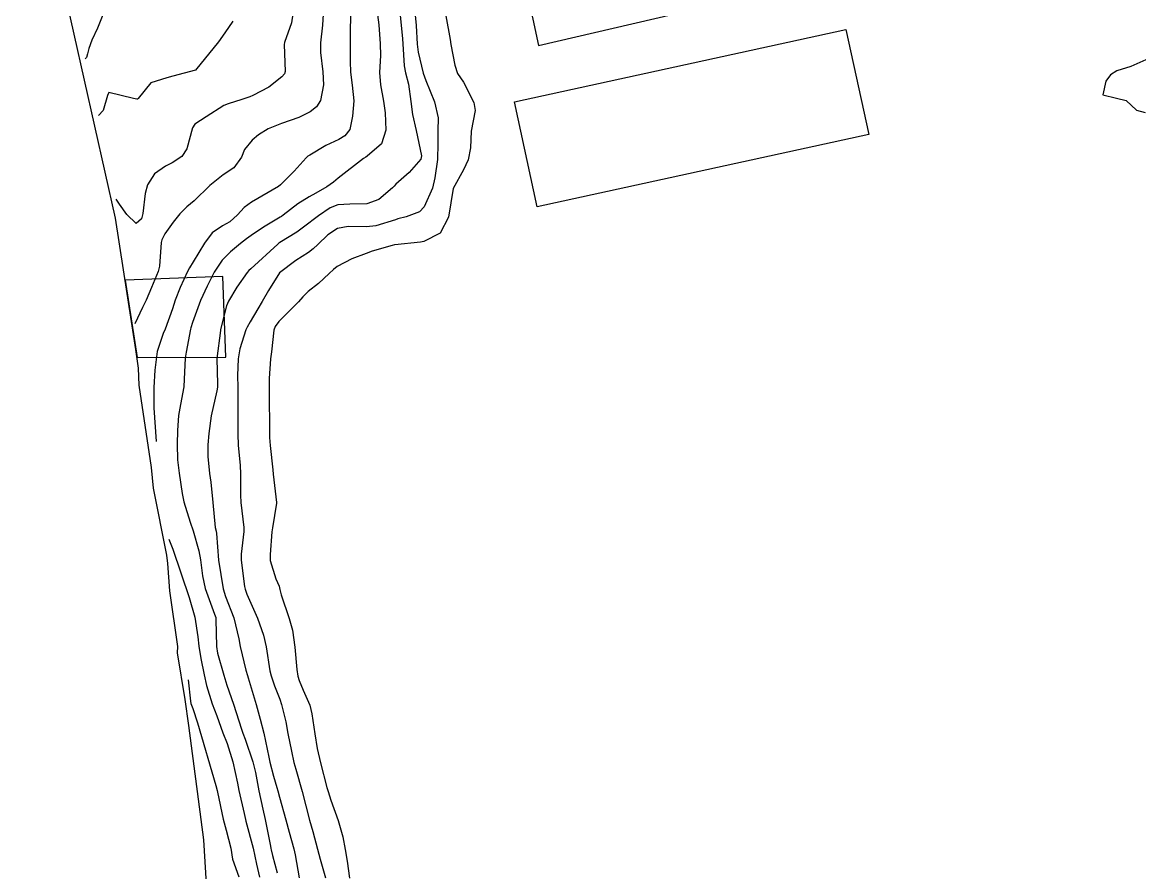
# Model space of a CAD drawing. Header units: metres. Extents: x 298520 to 308411, y 7433745 to 7450750.
# Drawn here: x 304662.5 to 304740.1, y 7438979.2 to 7439038.2 of the extents above; entities that cross this region are included whole.
import ezdxf

# ---------------------------------------------------------------- set-up
doc = ezdxf.new("R2010")
doc.units = ezdxf.units.M
doc.header["$LTSCALE"] = 10
for name, color, linetype in [('Area', 45, 'Continuous'), ('Area Verde e Lazer', 94, 'Continuous'), ('Curvas de Nivel 1m', 11, 'Continuous'), ('Curvas de Nivel 5m', 15, 'Continuous'), ('Edificações', 30, 'Continuous')]:
    doc.layers.add(name, color=color, linetype=linetype)

msp = doc.modelspace()

# ---------------------------------------------------------------- linework, layer by layer
at = {"layer": 'Area'}
msp.add_polyline3d([(304675.82, 7438969.966, 731.764), (304675.131, 7438981.46, 719.364), (304674.092, 7438989.395, 718.843), (304673.829, 7438991.192, 718.313), (304673.31, 7438994.45, 718.516), (304673.323, 7438994.883, 734.226), (304672.774, 7438998.744, 736.284), (304672.626, 7439000.64, 736.502), (304672.569, 7439001.216, 718.362), (304671.642, 7439005.888, 726.343), (304671.507, 7439007.324, 728.434), (304670.636, 7439013.043, 730.784), (304670.595, 7439014.22, 725.304), (304670.415, 7439015.511, 724.473), (304669.008, 7439024.644, 731.073), (304662.526, 7439053.414, 724.512)], dxfattribs=at)
at = {"layer": 'Area Verde e Lazer'}
msp.add_lwpolyline([(304698.388, 7439036.647), (304735.586, 7439045.295), (304727.122, 7439080.351), (304725.51, 7439080.11), (304716.543, 7439117.765), (304682.658, 7439109.732)], close=True, dxfattribs=at)
at = {"layer": 'Curvas de Nivel 1m', "flags": 128}
for points, elevation in [([(304668.216, 7439038.994), (304667.739, 7439037.85), (304667.363, 7439037.002), (304667.152, 7439036.429), (304667.049, 7439036.049), (304666.973, 7439035.795), (304666.893, 7439035.71)], 724), ([(304677.148, 7439038.334), (304676.589, 7439037.516), (304676.144, 7439036.897), (304674.563, 7439034.92), (304672.989, 7439034.503), (304672.555, 7439034.392), (304671.456, 7439034.044), (304670.583, 7439032.959), (304670.532, 7439032.916), (304670.47, 7439032.898), (304670.251, 7439032.964), (304668.539, 7439033.375), (304668.449, 7439033.163), (304668.151, 7439032.119), (304667.823, 7439031.78)], 723), ([(304681.321, 7439038.833), (304681.226, 7439038.204), (304680.727, 7439036.839), (304680.705, 7439036.715), (304680.777, 7439034.838), (304680.729, 7439034.67), (304680.557, 7439034.45), (304679.657, 7439033.743), (304678.537, 7439033.152), (304678.335, 7439033.073), (304677.765, 7439032.878), (304676.825, 7439032.592), (304676.529, 7439032.457), (304675.284, 7439031.672), (304674.515, 7439031.173), (304674.335, 7439030.922), (304673.955, 7439029.461), (304673.6, 7439028.929), (304672.935, 7439028.479), (304672.476, 7439028.251), (304671.707, 7439027.712), (304671.229, 7439026.952), (304671.062, 7439026.348), (304670.885, 7439024.956), (304670.796, 7439024.598), (304670.433, 7439024.28), (304669.791, 7439024.903), (304669.286, 7439025.613), (304669.053, 7439025.96)], 722), ([(304683.416, 7439038.812), (304683.37, 7439038.037), (304683.233, 7439036.814), (304683.234, 7439036.156), (304683.389, 7439034.812), (304683.453, 7439033.907), (304683.247, 7439032.813), (304682.965, 7439032.379), (304682.525, 7439032.032), (304681.723, 7439031.626), (304680.517, 7439031.207), (304679.595, 7439030.854), (304678.94, 7439030.43), (304678.501, 7439030.058), (304677.962, 7439029.404), (304677.743, 7439028.877), (304677.216, 7439028.142), (304676.471, 7439027.649), (304675.541, 7439026.904), (304674.452, 7439025.837), (304673.949, 7439025.423), (304673.458, 7439024.93), (304673.012, 7439024.356), (304672.422, 7439023.544), (304672.213, 7439023.145), (304672.161, 7439022.943), (304672.042, 7439021.298), (304671.959, 7439020.944), (304671.493, 7439019.832), (304671.12, 7439018.952), (304670.882, 7439018.43), (304670.343, 7439017.31)], 721), ([(304687.208, 7439038.764), (304687.294, 7439038.065), (304687.385, 7439036.762), (304687.396, 7439035.941), (304687.341, 7439034.762), (304687.405, 7439033.906), (304687.616, 7439032.759), (304687.732, 7439031.965), (304687.781, 7439030.757), (304687.465, 7439029.794), (304686.486, 7439028.945), (304686.378, 7439028.878), (304686.235, 7439028.774), (304684.469, 7439027.42), (304684.132, 7439027.137), (304683.689, 7439026.808), (304682.908, 7439026.366), (304682.456, 7439026.118), (304681.654, 7439025.625), (304680.639, 7439024.838), (304680.527, 7439024.754), (304680.441, 7439024.7), (304679.273, 7439024.014), (304678.421, 7439023.426), (304678.098, 7439023.193), (304677.683, 7439022.877), (304676.985, 7439022.306), (304676.401, 7439021.725), (304675.843, 7439020.898), (304675.361, 7439019.922), (304674.907, 7439018.912), (304674.348, 7439017.39), (304674.239, 7439017.026), (304674.214, 7439016.921), (304673.909, 7439015.342), (304673.835, 7439014.925), (304673.769, 7439013.457), (304673.736, 7439012.926), (304673.519, 7439011.689), (304673.384, 7439010.929), (304673.296, 7439009.89), (304673.273, 7439008.93), (304673.312, 7439007.854), (304673.421, 7439006.928), (304673.621, 7439005.514), (304673.738, 7439004.925), (304674.182, 7439003.515), (304674.385, 7439002.917), (304674.786, 7439001.538), (304674.896, 7439000.909), (304675.035, 7438999.8), (304675.234, 7438998.903), (304675.875, 7438997.125), (304675.958, 7438996.892), (304675.971, 7438996.762), (304676.007, 7438994.891), (304676.076, 7438994.42), (304676.515, 7438992.885), (304676.737, 7438992.192), (304677.185, 7438990.878), (304677.756, 7438989.132), (304677.851, 7438988.872), (304678.007, 7438988.455), (304678.541, 7438986.864), (304678.718, 7438986.12), (304678.949, 7438984.86), (304679.231, 7438983.57), (304679.385, 7438982.855), (304679.753, 7438981.013), (304679.789, 7438980.851), (304679.812, 7438980.751), (304679.908, 7438980.351), (304680.219, 7438979.168)], 719), ([(304688.771, 7439038.747), (304688.942, 7439037.1), (304688.959, 7439036.744), (304689.053, 7439035.228), (304689.145, 7439034.741), (304689.35, 7439033.943), (304689.516, 7439032.74), (304689.638, 7439031.852), (304689.886, 7439030.736), (304690.247, 7439028.972), (304690.206, 7439028.733), (304689.404, 7439027.81), (304688.465, 7439026.993), (304688.344, 7439026.871), (304688.243, 7439026.752), (304687.279, 7439025.938), (304686.452, 7439025.646), (304685.287, 7439025.624), (304684.451, 7439025.562), (304683.906, 7439025.348), (304683.104, 7439024.813), (304682.732, 7439024.524), (304682.435, 7439024.285), (304681.584, 7439023.669), (304680.415, 7439022.948), (304680.349, 7439022.906), (304680.265, 7439022.842), (304678.395, 7439021.116), (304678.265, 7439021), (304678.138, 7439020.873), (304677.422, 7439019.835), (304676.847, 7439018.885), (304676.707, 7439018.539), (304676.345, 7439017.083), (304676.302, 7439016.891), (304676.292, 7439016.84), (304676.042, 7439014.894), (304676.093, 7439013.096), (304676.091, 7439012.893), (304676.041, 7439012.644), (304675.641, 7439010.899), (304675.47, 7439009.686), (304675.416, 7439008.902), (304675.418, 7439008.086), (304675.525, 7439006.9), (304675.614, 7439006.296), (304675.766, 7439004.897), (304675.925, 7439003.146), (304675.984, 7439002.893), (304676.013, 7439002.735), (304676.153, 7439000.89), (304676.479, 7438998.887), (304676.644, 7438998.366), (304677.215, 7438996.879), (304677.558, 7438995.406), (304677.652, 7438994.874), (304678.059, 7438993.248), (304678.173, 7438992.869), (304678.221, 7438992.698), (304678.767, 7438990.863), (304679.054, 7438989.828), (304679.296, 7438988.857), (304679.642, 7438987.199), (304679.72, 7438986.853), (304679.973, 7438985.867), (304680.199, 7438985.081), (304680.264, 7438984.845), (304680.385, 7438984.415), (304680.832, 7438982.837), (304681.065, 7438981.974), (304681.386, 7438980.828), (304681.484, 7438980.402), (304681.753, 7438978.822)], 718), ([(304689.808, 7439038.732), (304689.892, 7439038.026), (304689.959, 7439036.729), (304690.023, 7439036.174), (304690.371, 7439034.723), (304690.555, 7439034.2), (304691.167, 7439032.72), (304691.405, 7439031.6), (304691.398, 7439030.717), (304691.391, 7439029.825), (304691.37, 7439028.717), (304691.187, 7439027.436), (304691.007, 7439026.722), (304690.45, 7439025.434), (304690.106, 7439025.074), (304689.2, 7439024.742), (304688.605, 7439024.583), (304688.44, 7439024.533), (304687.085, 7439024.112), (304686.432, 7439024.035), (304685.152, 7439024.069), (304684.43, 7439023.92), (304683.744, 7439023.486), (304683.042, 7439022.814), (304682.728, 7439022.499), (304682.407, 7439022.266), (304681.53, 7439021.7), (304680.393, 7439020.84), (304679.626, 7439019.605), (304679.183, 7439018.862), (304678.879, 7439018.344), (304678.349, 7439017.442), (304678.145, 7439017.072), (304678.062, 7439016.873), (304677.642, 7439015.565), (304677.515, 7439014.878), (304677.464, 7439013.72), (304677.491, 7439012.878), (304677.505, 7439011.654), (304677.484, 7439010.878), (304677.487, 7439009.645), (304677.518, 7439008.877), (304677.646, 7439007.458), (304677.681, 7439006.875), (304677.68, 7439005.403), (304677.711, 7439004.875), (304677.91, 7439003.14), (304677.911, 7439002.873), (304677.726, 7439001.305), (304677.737, 7439000.874), (304677.951, 7438999.055), (304677.993, 7438998.871), (304678.128, 7438998.514), (304678.858, 7438996.862), (304679.269, 7438995.681), (304679.458, 7438994.856), (304679.719, 7438993.192), (304679.801, 7438992.853), (304680.046, 7438992.153), (304680.407, 7438991.215), (304680.534, 7438990.842), (304680.824, 7438989.641), (304680.979, 7438988.836), (304681.219, 7438987.607), (304681.39, 7438986.829), (304681.516, 7438986.365), (304681.963, 7438984.82), (304682.484, 7438982.814), (304682.697, 7438982.041), (304683.027, 7438980.809), (304683.206, 7438980.107), (304683.596, 7438978.803)], 717), ([(304691.933, 7439038.707), (304692.241, 7439037.049), (304692.293, 7439036.703), (304692.569, 7439035.268), (304692.745, 7439034.698), (304693.17, 7439034.077), (304693.897, 7439032.686), (304693.971, 7439032.129), (304693.705, 7439030.688), (304693.664, 7439029.52), (304693.5, 7439028.69), (304693.163, 7439028.006), (304692.463, 7439026.7), (304692.131, 7439024.705), (304691.55, 7439023.589), (304690.417, 7439023.015), (304690.175, 7439022.973), (304688.413, 7439022.784), (304688.383, 7439022.78), (304688.222, 7439022.752), (304686.833, 7439022.342), (304686.407, 7439022.193), (304685.425, 7439021.806), (304684.398, 7439021.271), (304684.131, 7439021.068), (304683.838, 7439020.806), (304683.089, 7439020.107), (304682.374, 7439019.555), (304682.018, 7439019.174), (304681.716, 7439018.83), (304680.349, 7439017.459), (304680.084, 7439017.114), (304679.991, 7439016.854), (304679.826, 7439015.357), (304679.76, 7439014.856), (304679.669, 7439013.49), (304679.661, 7439012.856), (304679.672, 7439011.463), (304679.688, 7439010.856), (304679.701, 7439009.406), (304679.735, 7439008.855), (304679.923, 7439007.156), (304679.958, 7439006.853), (304680.173, 7439004.88), (304680.172, 7439004.85), (304679.896, 7439003.134), (304679.866, 7439002.853), (304679.733, 7439001.278), (304679.752, 7439000.854), (304680.14, 7438999.573), (304680.373, 7438999.084), (304680.421, 7438998.846), (304680.497, 7438998.474), (304681.066, 7438996.836), (304681.29, 7438996.027), (304681.463, 7438994.829), (304681.591, 7438993.295), (304681.663, 7438992.826), (304681.754, 7438992.528), (304682.043, 7438991.85), (304682.486, 7438990.815), (304682.638, 7438990.203), (304682.85, 7438988.812), (304683.016, 7438987.792), (304683.228, 7438986.808), (304683.682, 7438985.087), (304683.761, 7438984.802), (304683.954, 7438984.199), (304684.467, 7438982.792), (304684.786, 7438981.651), (304684.945, 7438980.785), (304685.083, 7438979.961), (304685.253, 7438978.78)], 716), ([(304674.053, 7438992.57), (304674.203, 7438991.086), (304674.24, 7438990.917), (304674.361, 7438990.584), (304674.685, 7438989.572), (304675.966, 7438985.234), (304676.054, 7438984.889), (304676.078, 7438984.772), (304676.468, 7438982.885), (304676.693, 7438982.114), (304676.998, 7438980.879), (304677.131, 7438980.104), (304677.561, 7438978.873)], 721)]:
    msp.add_lwpolyline(points, dxfattribs=dict(at, elevation=elevation))
at = {"layer": 'Curvas de Nivel 5m', "flags": 128}
for points, elevation in [([(304685.333, 7439038.789), (304685.31, 7439037.509), (304685.294, 7439036.789), (304685.296, 7439035.515), (304685.315, 7439034.789), (304685.447, 7439033.889), (304685.547, 7439032.785), (304685.466, 7439031.73), (304685.279, 7439030.789), (304684.935, 7439030.365), (304684.503, 7439030.115), (304683.613, 7439029.692), (304682.486, 7439029.022), (304682.369, 7439028.937), (304682.252, 7439028.822), (304681.401, 7439027.903), (304680.464, 7439026.955), (304680.318, 7439026.842), (304678.452, 7439025.74), (304677.936, 7439025.387), (304677.472, 7439024.88), (304676.928, 7439024.393), (304676.431, 7439024.102), (304675.706, 7439023.618), (304675.18, 7439022.908), (304674.4, 7439021.607), (304674.136, 7439021.182), (304674.001, 7439020.924), (304673.481, 7439019.824), (304673.152, 7439018.932), (304672.959, 7439018.332), (304672.442, 7439016.939), (304672.413, 7439016.868), (304672.341, 7439016.706), (304671.894, 7439015.377), (304671.738, 7439014.085), (304671.652, 7439012.878), (304671.65, 7439011.472), (304671.813, 7439009.13)], 720), ([(304740.576, 7439035.65), (304739.54, 7439035.169), (304738.564, 7439034.882), (304738.119, 7439034.595), (304737.799, 7439034.161), (304737.587, 7439033.208), (304738.541, 7439032.982), (304739.201, 7439032.805), (304739.932, 7439032.136), (304740.531, 7439031.975)], 715), ([(304672.693, 7439002.33), (304672.981, 7439001.655), (304674.123, 7438998.275), (304674.511, 7438996.914), (304674.721, 7438995.543), (304674.784, 7438994.909), (304674.935, 7438994.042), (304675.166, 7438992.903), (304675.324, 7438992.179), (304675.723, 7438990.895), (304676.025, 7438990.067), (304676.462, 7438988.886), (304676.743, 7438988.142), (304677.137, 7438986.878), (304677.466, 7438985.376), (304677.571, 7438984.874), (304677.939, 7438983.286), (304678.028, 7438982.869), (304678.062, 7438982.739), (304678.55, 7438980.864), (304678.802, 7438979.761), (304678.999, 7438978.859)], 720)]:
    msp.add_lwpolyline(points, dxfattribs=dict(at, elevation=elevation))
at = {"layer": 'Edificações'}
msp.add_lwpolyline([(304696.707, 7439032.722), (304719.728, 7439037.747), (304721.321, 7439030.448), (304698.3, 7439025.424)], close=True, dxfattribs=at)
at = {"layer": 'Edificações', "elevation": 727.951}
msp.add_lwpolyline([(304669.674, 7439020.324), (304670.491, 7439014.97), (304676.658, 7439014.993), (304676.444, 7439020.582)], close=True, dxfattribs=at)

doc.saveas('drawing.dxf')
